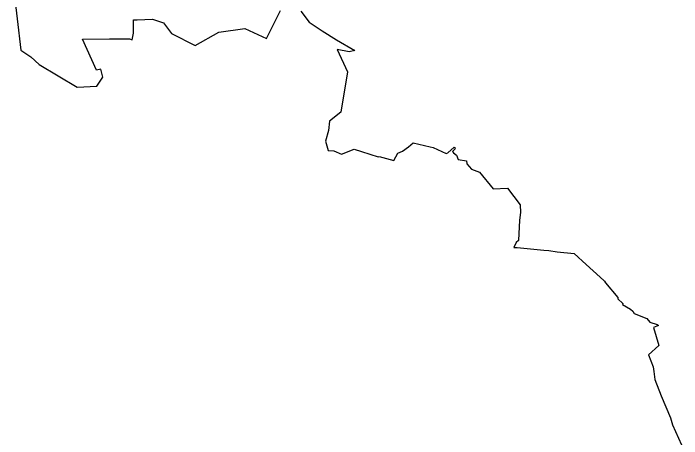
# Model space of a CAD drawing. Header units: metres. Extents: x 273377 to 358923, y 1974345 to 2116525.
# Drawn here: x 279926 to 283905, y 2027787 to 2030317 of the extents above; entities that cross this region are included whole.
import ezdxf

# ---------------------------------------------------------------- set-up
doc = ezdxf.new("R2010")
doc.units = ezdxf.units.M
doc.header["$MEASUREMENT"] = 0
doc.layers.add('DISTRICT BOUNDRY', color=86, linetype='Continuous')

msp = doc.modelspace()

# ---------------------------------------------------------------- linework, layer by layer
at = {"layer": 'DISTRICT BOUNDRY'}
for points in [[(279925.6, 2030472.9, 0), (279970.6, 2030099.1, 0), (280029.5, 2030059.4, 0), (280079.7, 2030013, 0), (280304.9, 2029878.6, 0), (280423.3, 2029883.9, 0), (280458.5, 2029938.4, 0), (280445.8, 2029985.7, 0), (280420.9, 2029978.6, 0), (280336.7, 2030163.2, 0), (280498.8, 2030165, 0), (280616.8, 2030165.1, 0), (280632.5, 2030160.2, 0), (280641.7, 2030198.8, 0), (280640.7, 2030279.5, 0), (280663.5, 2030279.1, 0), (280753.2, 2030283.8, 0), (280818.9, 2030261.2, 0), (280867.8, 2030197.8, 0), (281008.2, 2030126.3, 0), (281149, 2030205, 0), (281303.7, 2030227.9, 0), (281433.7, 2030167.1, 0), (281515.8, 2030335.1, 0)], [(281637.6, 2030329.9, 0), (281687.1, 2030265.9, 0), (281763.3, 2030213.5, 0), (281849.1, 2030159.5, 0), (281959.6, 2030095.8, 0), (281925.2, 2030088.3, 0), (281852.6, 2030103.2, 0), (281915.6, 2029969, 0), (281876.2, 2029729.1, 0), (281807.3, 2029676.4, 0), (281802.7, 2029620.6, 0), (281784.7, 2029557.9, 0), (281799.4, 2029500.5, 0), (281832.8, 2029500, 0), (281879.8, 2029479.8, 0), (281955.2, 2029510.1, 0), (281997.9, 2029495.8, 0), (282097.5, 2029464.6, 0), (282104.2, 2029465.6, 0), (282190.9, 2029442, 0), (282214.4, 2029485.1, 0), (282241.7, 2029497.6, 0), (282278.3, 2029522.5, 0), (282305.4, 2029546.6, 0), (282406.4, 2029522.7, 0), (282425.1, 2029519.1, 0), (282501.8, 2029484, 0), (282512.6, 2029487.4, 0), (282549.2, 2029520.7, 0), (282556.2, 2029517.1, 0), (282553.5, 2029509.6, 0), (282539.5, 2029496, 0), (282545.8, 2029486.6, 0), (282563.5, 2029473, 0), (282574.8, 2029448.8, 0), (282623.6, 2029439.7, 0), (282624.9, 2029422.4, 0), (282652.9, 2029390.3, 0), (282701.9, 2029372.2, 0), (282782.4, 2029273.4, 0), (282868.1, 2029276.4, 0), (282943, 2029178.6, 0), (282944.4, 2029131.5, 0), (282940, 2029086.9, 0), (282932.7, 2028966.2, 0), (282920.3, 2028954.4, 0), (282904.5, 2028925.1, 0), (282925.5, 2028923.9, 0), (283083.3, 2028908, 0), (283112.9, 2028906.8, 0), (283162.8, 2028899.2, 0), (283265.2, 2028888.4, 0), (283289.3, 2028866.7, 0), (283314.9, 2028842.1, 0), (283440.5, 2028728.7, 0), (283445.1, 2028722.9, 0), (283451.5, 2028714.6, 0), (283524.2, 2028626.9, 0), (283524.2, 2028618.4, 0), (283554.5, 2028590.4, 0), (283553.4, 2028584.2, 0), (283599.4, 2028557.6, 0), (283614.9, 2028545.9, 0), (283622.7, 2028531.7, 0), (283698.1, 2028501.3, 0), (283715.9, 2028479.8, 0), (283757.9, 2028467, 0), (283766.5, 2028460.2, 0), (283736.3, 2028448.5, 0), (283769.7, 2028341.4, 0), (283708.1, 2028284.9, 0), (283735.1, 2028214, 0), (283738.6, 2028186.4, 0), (283745.1, 2028139.6, 0), (283783.4, 2028040.7, 0), (283838.4, 2027909.9, 0), (283850, 2027869.8, 0), (283904.5, 2027750.9, 0)]]:
    msp.add_polyline3d(points, dxfattribs=at)

doc.saveas('drawing.dxf')
